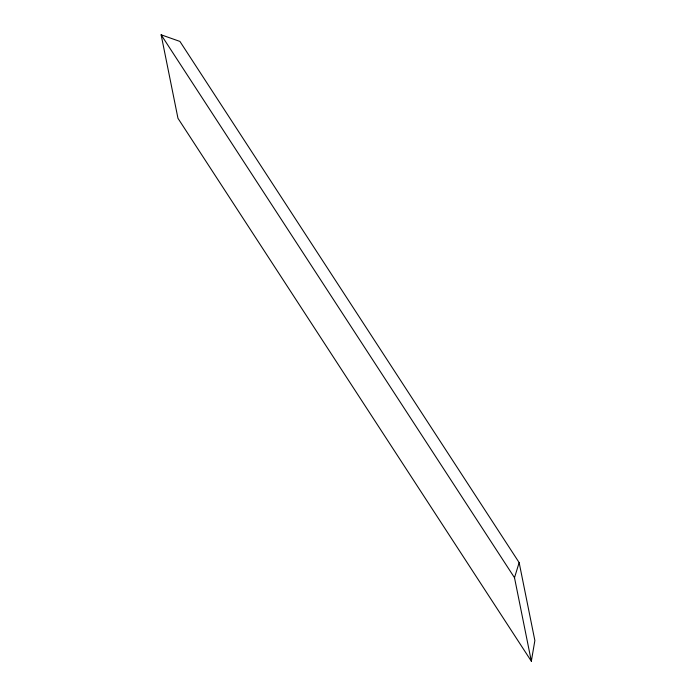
<?xml version="1.0" encoding="UTF-8"?>
<svg xmlns="http://www.w3.org/2000/svg" width="696" height="696" viewBox="0 0 696 696"><rect width="100%" height="100%" fill="white"/><g stroke="black" fill="none" stroke-linecap="round" stroke-linejoin="round"><path stroke-width="1.04" d="M531.335 661.2L534.867 640.546L519.155 562.603L179.925 41.429L161.133 34.8L177.967 118.303L531.335 661.2L514.501 577.697L161.133 34.8M514.501 577.697L519.155 562.603"/></g></svg>
